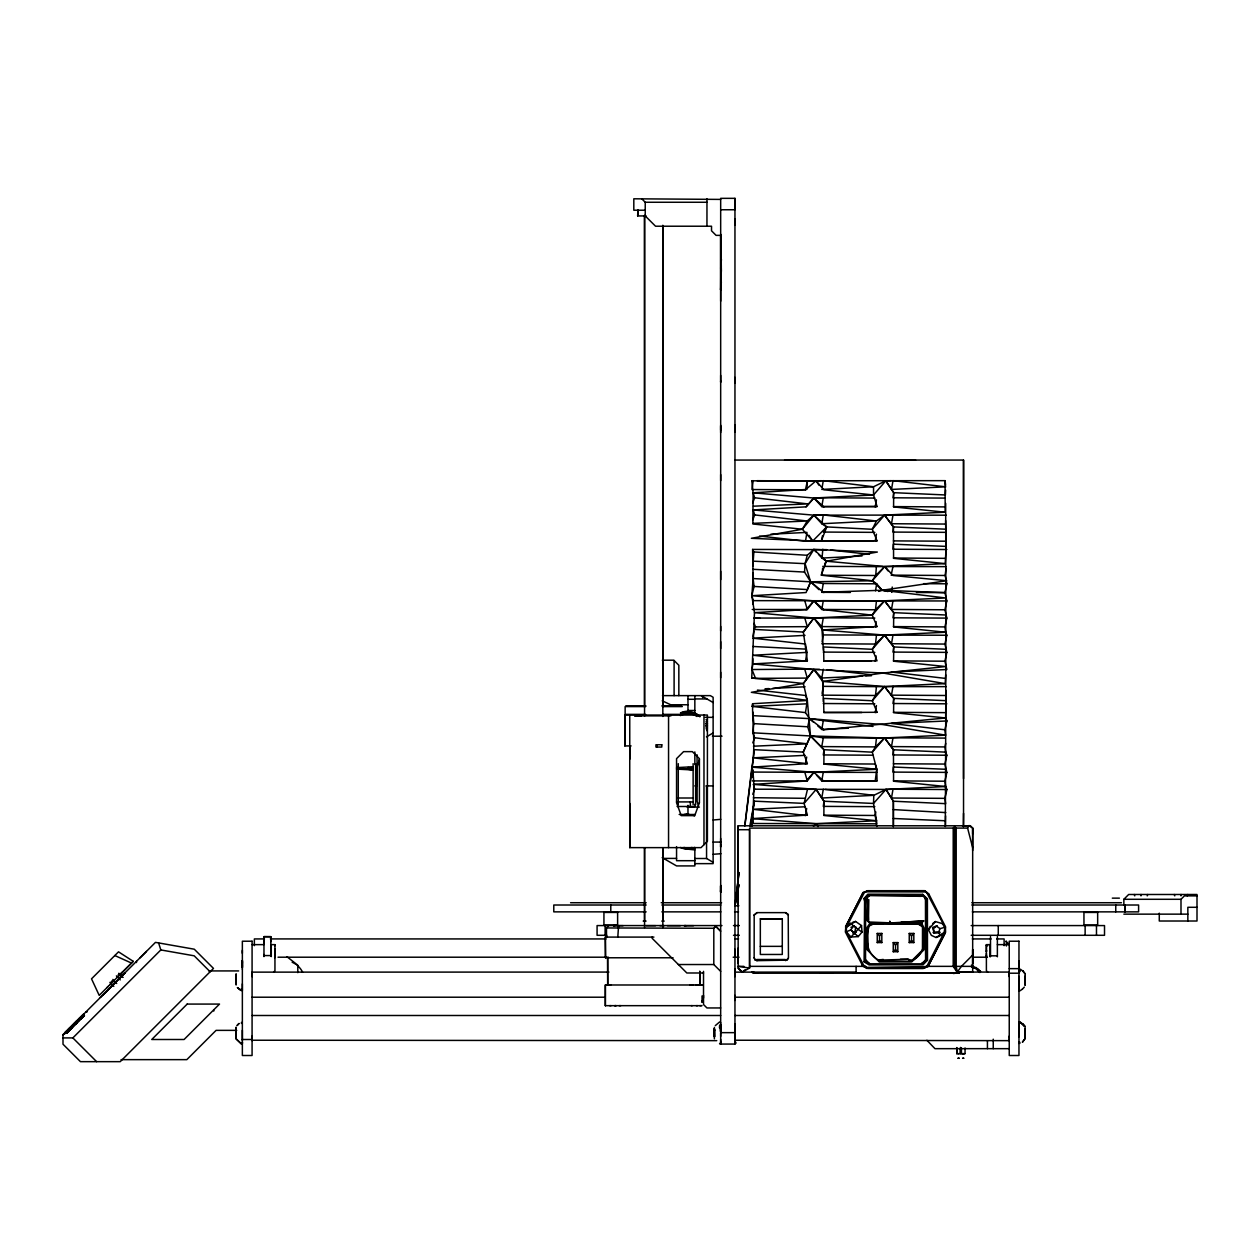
<?xml version="1.0" encoding="UTF-8"?>
<svg xmlns="http://www.w3.org/2000/svg" width="1260" height="1260" viewBox="0 0 1260 1260"><rect width="100%" height="100%" fill="white"/><g stroke="black" fill="none" stroke-linecap="round" stroke-linejoin="round"><path stroke-width="1.5" d="M236.077 1030.144L236.171 1036.87L236.108 1028.916L236.077 1038.839L240.928 1043.5L241.4 1042.681M241.448 1023.435L241.463 1022.38M242.361 990.565L242.361 983.903M242.361 966.546L242.361 967.491M242.361 966.215L242.361 960.545M242.361 953.363L242.361 952.119M242.361 951.757L242.361 950.245M242.361 1030.302L242.361 1040.492M242.361 962.435L242.361 960.671L242.361 967.601L242.361 964.845M241.258 1043.784L242.377 1042.933L241.258 1043.784L236.077 1038.839M242.361 990.029L242.361 989.887M263.97 956.151L263.97 954.497M263.97 943.409L263.97 939.456M270.821 956.261L270.821 936.716L263.97 936.637L263.97 939.913M270.821 940.244L270.821 939.22M270.821 939.109L270.821 936.637L263.97 936.653L263.97 939.236M274.932 945.74L274.948 944.638L271.136 944.638M605.351 984.989L605.351 1005.669L605.351 984.989L607.288 984.989M605.65 957.773L605.351 937.093L653.909 937.093M631.102 745.92L624.834 745.92L624.834 715.05L707.411 715.05L707.411 841.27L701.048 847.633L629.748 847.633L629.748 745.888M629.748 847.633L629.779 803.439M646.128 215.932L637.67 215.932L637.844 210.215M637.67 215.932L638.159 210.215M644.553 920.745L644.553 848.059L644.553 927.502M644.553 706.608L644.553 215.476L644.553 716.2M662.823 920.745L662.823 848.059L662.839 927.502M699.757 984.989L699.757 971.381L699.757 984.989L698.213 984.989M702.04 995.936L702.04 1002.346L702.025 1000.802M703.521 998.078L703.521 995.384M706.955 226.217L706.97 198.796M714.388 1030.144L714.373 1038.839M720.673 301.187L720.673 235.368M720.673 432.59L720.673 426.226M720.673 375.385L720.673 382.095L720.673 381.055M720.673 1042.162L720.673 1043.863L720.673 1042.209L720.673 1043.863L719.57 1043.784L720.673 1043.264M720.673 1041.689L720.673 1039.406M720.673 1036.381L720.673 1033.011M720.673 1022.884L720.673 1022.679M720.673 844.436L720.673 847.003L720.657 838.436M720.673 648.601L720.673 641.671M720.673 626.377L720.657 630.898M720.673 579.694L720.673 571.284M734.958 221.618L734.958 225.367L734.895 219.145L734.958 225.193L734.895 219.145L734.958 221.98M734.958 1034.933L734.958 1024.159L734.958 1044.067L720.673 1044.067L720.673 198.34L734.958 198.34L734.942 209.758L720.673 209.758M734.958 971.397L734.958 968.987M734.958 428.857L734.958 432.054L734.958 424.872M734.958 383.087L734.958 377.37M734.958 1043.469L734.958 1041.784M734.958 976.642L734.958 972.137L856.107 972.074L856.107 973.208L856.107 966.357M735.871 1043.359L735.871 1042.303M738.155 953.253L738.139 963.412L738.155 948.087M738.155 905.783L738.171 825.788L970.389 825.788L972.673 828.072L972.673 972.074L959.254 972.09M920.761 896.332L868.282 895.356L863.588 899.01L867.841 894.191L922.682 894.38L927.407 898.963L927.486 960.167L923.076 964.75L869.069 964.924L864.092 961.789L864.675 899.845L864.754 959.805L869.431 963.774L865.541 959.569L865.589 899.01L868.282 895.356L920.761 895.34L924.95 896.962L925.47 899.672L925.58 959.915L921.69 963.774M816.511 775.168L821.788 780.885L875.196 781.184L876.755 769.293L872.314 752.173L875.48 746.912L883.244 739.242M945.299 826.497C945.913 718.673 945.898 610.265 945.677 503.386M953.221 828.088L953.206 966.357L957.773 973.13L959.742 972.169L957.317 972.043L954.718 966.357L954.718 826.592L953.221 828.088L749.59 828.088L749.574 968.058L742.234 972.09L738.155 968.089L738.155 825.788M960.466 1048.257L960.466 1053.691L956.781 1053.691L956.781 1047.548M964.735 1053.691L961.348 1053.691L961.348 1047.784M972.673 847.697L967.601 828.088L968.924 825.615L972.673 828.072L972.673 850.547M986.391 957.868L986.391 953.363M1009.244 1038.445L1009.244 1036.067M960.262 972.074L1009.244 972.074L1009.244 976.642M1018.962 1036.822L1018.962 1021.97L1022.978 1024.018L1025.262 1026.884L1022.632 1023.844M1018.962 976.342L1018.962 990.754L1018.962 989.761M1018.962 973.303L1018.962 968.987L1018.962 969.917M1018.962 967.57L1018.962 963.144M1018.962 962.325L1018.962 961.144M1018.962 1041.784L1018.962 1043.469M1019.875 1043.359L1019.875 1042.303M1025.246 1035.594L1025.246 1032.176L1025.215 1035.641M236.093 977.272L236.093 980.689L236.108 974.106M236.14 1030.853L236.108 1028.916L236.14 1036.854M242.361 1042.792L242.377 1043.091M242.377 969.129L242.361 968.956M252.079 976.642L252.079 972.137L608.911 972.074M274.759 957.742L274.932 948.875M714.388 1030.333L714.467 1036.87L714.404 1028.916L714.467 1036.87M714.388 1029.798L714.388 1027.372M720.673 885.26L720.657 892.269L720.673 890.206M734.942 1026.601L734.958 1024.459L734.958 1030.869M734.958 460.058L963.538 460.058L963.538 778.649M1009.244 1039.642L1009.244 1040.65L734.958 1040.225M1025.246 982.375L1025.246 978.925M1025.246 1035.405L1025.246 1032.019M893.324 826.717L893.387 801.218L885.969 789.437L754.63 789.201L752.755 794.288M972.657 833.899L972.673 828.072M1025.231 983.808L1025.231 974.027L1022.994 971.129M1025.231 1036.838L1025.168 1028.884L1025.231 1036.838L1025.152 1028.884L1025.152 1034.869M721.334 281.941L720.673 289.768L721.003 235.888M1025.183 1034.885L1025.168 1028.884L1025.199 1030.916M716.751 1040.65L252.079 1040.225M252.079 1040.65L252.079 1036.067M819.536 669.312L813.881 669.454L803.36 683.487L751.747 678.006L754.472 612.659L751.842 595.712L753.102 578.545L752.614 549.423L826.733 549.644M754.63 789.201L753.417 784.366L816.149 789.422L823.977 801.234L823.867 815.488L876.566 820.717L876.755 823.819L753.322 823.505C752.125 805.045 755.953 785.941 751.921 767.135C755.921 746.156 752.204 724.957 752.614 703.726L807.329 700.481L810.511 735.966L803.25 752.078L807.376 763.654L753.039 757.843L805.061 755.354M885.701 516.537L893.45 526.916L893.576 558.337L945.189 563.63L946.213 546.399L945.583 520.506M885.701 739.399L893.45 749.779L893.576 781.216L945.709 786.524L946.937 789.532L944.858 798.352L945.661 803.659L893.387 801.218L885.969 789.437L873.81 795.328L821.788 798.021L816.149 789.422L804.116 803.392L754.441 801.171L749.842 825.899M986.58 955.3L986.391 955.71M720.877 235.163L720.925 266.002M734.958 1040.65L734.958 1036.067M821.788 489.431L873.542 486.754L885.78 480.832L893.702 492.676L893.576 506.914L945.189 512.206L945.079 480.659L751.81 480.816L753.118 492.802L752.85 523.971L802.352 529.247L812.731 541.012L877.054 540.823L872.298 529.294L876.425 521.01L884.536 515.104L945.189 512.206M236.14 983.792L236.108 975.854L236.108 985.036M945.677 674.824L945.189 683.644L883.071 673.045L813.881 669.454L803.36 683.487L807.329 700.481L805.471 712.609L809.487 718.625L807.739 726.784L810.511 735.966L824.024 749.716L823.867 764.064L876.755 769.293L877.054 780.838L875.196 781.184M963.396 826.812L963.538 813.361M885.701 602.264L893.75 612.659L893.576 626.913L945.661 632.252L946.843 635.245L944.906 644.065L946.843 652.381L944.906 661.201L946.843 669.533L891.245 672.021L944.906 678.352M812.794 602.312L807.314 609.525L754.472 612.659L813.865 618.03L822.607 629.969L884.536 635.103L893.75 646.947L893.576 661.201L945.693 666.54L883.071 673.045L822.67 681.44L813.881 669.454L752.929 663.926L752.85 658.712M823.3 669.233L821.788 678.022L822.67 681.44L884.536 686.542L893.75 698.386L893.576 712.64L945.693 717.964L946.937 720.956L944.858 729.776L945.536 735.163L884.536 737.966L823.3 737.809L810.511 735.966L752.834 732.8L753.842 723.634L752.787 711.947M868.817 899.656L868.486 920.666L867.337 898.191L867.226 920.619L869.998 923.186L901.294 923.611L901.892 922.178L921.343 923.186L923.69 920.95L889.781 923.013L889.781 921.123L889.702 922.824L870.928 924.352L868.234 926.746L867.652 929.329L868.25 950.056M1025.231 977.855L1025.168 981.839L1025.168 975.854M236.187 1030.869L236.155 1036.87L236.187 1030.885L236.171 1034.869M1025.183 982.627L1025.246 979.13M893.45 825.552L893.387 801.218M720.673 235.904L720.673 289.768L721.366 268.553M867.888 900.916L867.226 920.619L869.998 923.186L867.085 927.376L867.038 949.678L879.291 961.978L911.736 961.915L924.037 949.741L924.005 927.911L921.028 921.989L909.547 922.1M720.673 289.768L721.334 270.333M945.63 490.077L945.378 494.959L893.702 492.676L886.741 482.265M823.394 650.38L821.788 626.598L823.3 617.794L874.834 618.077M823.394 701.804L822.67 681.44L823.3 686.369L822.087 693.409M819 589.68L810.621 581.805L804.541 572.072L805.061 563.661L807.25 555.282L813.85 549.455L877.354 552.053L826.434 561.22L824.607 563.803M945.472 826.182L945.583 815.866M752.881 566.039L753.858 551.959L752.614 549.423M719.46 1027.829L719.633 1025.199M822.638 568.15L822.087 575.253L875.716 575.489L883.481 567.819M883.103 566.559L876.393 566.638L875.716 575.489L872.282 580.75L810.621 581.805L753.102 578.545L752.834 573.001M720.673 268.349L721.413 259.324M744.912 825.788L754.394 749.7L803.25 752.078L810.511 735.966L884.536 737.966L893.45 749.779L893.009 754.945L946.843 755.244L944.906 764.064L946.843 772.396L944.906 781.216L945.709 786.524L885.969 789.437L873.511 803.455L823.977 801.234L821.788 798.021L823.3 789.232M752.755 520.018L754.63 514.915L753.197 509.938L813.881 515.167L884.536 515.104L893.45 526.916L893.009 532.082L946.228 532.35M754.189 915.028L754.157 957.742L754.976 959.805L757.055 960.656L787.216 960.151L788.461 957.742L788.209 914.335L785.563 912.634L757.055 912.634L754.189 915.028L757.055 912.634M822.843 549.218L822.024 558.085L826.434 561.22L884.772 566.543L946.228 566.638M891.733 592.373L892.237 587.05M822.087 641.97L823.3 634.945L884.536 635.103L945.661 632.252L944.906 626.913L946.843 618.109L944.906 609.777L946.843 600.957L876.456 600.926L875.48 609.761L872.251 615.148L877.054 626.535L875.196 626.897L876.125 621.605M876.456 635.213L875.48 644.049L872.314 649.309L877.054 660.823L823.867 661.201L823.583 646.963L872.314 649.309L884.536 635.103L946.843 635.245M946.228 686.637L876.456 686.637L875.48 695.488L872.314 700.749L877.054 712.262L875.196 712.609L876.44 705.568M876.456 738.077L875.48 746.912L821.788 746.597L823.3 737.809M752.897 604.17L753.322 600.642L751.842 595.712L754.063 586.451L753.102 578.545M752.677 777.373L753.322 772.065L751.921 767.135L807.376 763.654M946.843 600.957L944.906 592.625L946.843 583.805L945.158 575.473L946.008 568.402M817.693 725.839L821.788 729.445L823.867 729.776L945.693 717.964C945.677 708.608 946.449 699.568 945.803 690.181M739.037 884.945L734.958 905.783L739.022 872.581L734.958 905.783L738.864 905.783M744.755 825.725L751.921 767.135L813.865 772.317L876.755 772.38M823.977 801.234L823.3 806.384L874.834 806.668M893.702 492.676L893.009 497.794L944.921 498.094M750.551 826.214L754.441 801.171M810.511 735.966L824.024 749.716L823.3 754.945L872.928 755.212M753.322 600.642L884.536 600.815L893.75 612.659L893.009 617.794L946.843 618.109M821.788 643.734L875.48 644.049L884.536 635.103L893.75 646.947L893.009 652.082L946.843 652.381M821.788 695.158L875.48 695.488L884.536 686.542L893.75 698.386L893.009 703.521L946.843 703.82M986.564 950.544L986.391 951.741L986.391 944.638L990.203 944.638M805.471 712.609L752.157 706.387L752.614 703.726M916.429 592.499L944.906 592.625L882.22 590.263L821.788 592.31L823.284 583.506L876.692 583.805L881.118 588.971M875.495 590.846L876.692 583.805L872.282 580.75L821.095 575.174L826.434 561.22L813.85 549.455L805.061 563.661L810.621 581.805L823.867 592.625M822.087 487.683L823.284 480.659L873.542 486.754L873.542 494.975L877.054 506.536L821.788 506.583L813.865 498.031L753.118 492.802L754.63 497.763L752.755 502.866M751.968 669.517L804.731 669.17L807.298 678.085L755.527 678.352L751.968 669.517L752.929 663.926L807.376 660.823L803.36 632.048L813.865 618.03L872.251 615.148L884.536 600.815L945.63 597.98L882.22 590.263L878.708 591.428M759.559 536.035L805.471 541.186L806.983 532.397L770.899 534.208M874.834 498.078L823.3 497.794L821.788 506.583L877.054 506.536M815.204 516.6L821.788 523.735L876.425 521.01L823.3 514.946L821.788 523.735L826.717 526.916L872.298 529.294L884.536 515.104L946.228 515.198M806.983 652.397L752.803 655.231L805.471 661.185L806.983 652.397L805.471 644.033L752.661 638.143L805.045 635.355M876.456 600.926L823.3 600.658L821.788 609.446L872.251 615.148M805.471 764.048L806.683 757.008M805.061 806.778L753.008 809.267L805.471 815.472L806.683 808.447M873.038 726.437L823.3 720.657L821.788 729.445L848.374 728.201M823.3 772.096L821.788 780.885L877.054 780.838M893.009 514.946L891.497 523.735L945.158 524.05M893.009 600.658L891.497 609.446L944.906 609.777M893.009 634.945L891.497 643.734L944.906 644.065M893.009 686.369L891.497 695.158L945.158 695.488M944.921 738.092L893.009 737.809L891.497 746.597L944.906 746.928L945.677 743.4M946.937 789.532L893.009 789.232L891.497 798.021L944.858 798.352M855.792 926.793L854.611 933.628L850.594 929.486M875.196 506.882L876.44 499.842M876.44 534.13L875.196 541.17L877.054 540.823M875.196 661.185L876.125 655.893M876.803 826.481L875.196 815.472L875.826 811.944M752.976 636.394L753.937 631.15M734.958 905.783L738.848 884.867M862.706 893.088L867.62 890.694L924.446 890.694L928.825 894.001L945.614 926.998L945.189 932.983L928.006 966.546L866.329 967.381L863.588 965.144L846.216 931.739L846.531 927.029L864.706 891.812L926.368 891.938L945.047 927.265L944.039 932.683L926.415 967.176L923.013 968.373L868.187 968.341L862.942 966.31L845.365 931.959L845.901 926.068L863.084 892.537L868.187 890.773L924.84 890.71L928.903 894.332M751.81 480.816L753.181 480.674L751.984 489.557L805.455 489.778L807.376 480.974L821.473 480.706M822.544 535.579L821.394 540.855L805.471 541.186M891.497 573.379L893.025 566.338M807.439 789.548L804.116 803.392L807.376 815.078L805.471 815.472M82.199 1016.883L74.545 1023.341L69.395 1030.333L68.308 1029.514L77.506 1021.797L65.725 1032.617L67.048 1032.507L65.725 1032.617L76.907 1020.931L77.868 1021.907L77.081 1020.758L63 1034.854L63 1044.209L80.451 1061.66L120.22 1061.66L213.475 968.404L194.276 949.205L155.468 942.37L63 1034.854L76.561 1023.104L83.412 1014.41L83.695 1016.017M788.413 958.246L785.563 960.656M699.41 759.26L697.126 767.104L697.126 801.313L698.371 805.644M618.566 925.675L617.809 937.093M958.954 973.208L853.367 973.208L958.954 973.208C963.443 969.806 943.819 975.886 959.632 972.295L958.954 973.208L753.244 973.208L751.795 972.169L757.764 973.208L751.795 972.169L753.244 972.074M82.656 1016.82L69.41 1028.412L66.89 1032.822L65.378 1032.46L76.844 1022.726L76.907 1020.931L72.166 1026.979M752.755 742.88L754.63 737.777L752.834 732.8M930.321 926.305L928.415 929.691L931.376 935.377L936.022 937.503L944.039 932.683L940.621 935.755L938.48 932.542L940.023 928.651L945.047 927.265L945.598 932.195L928.006 966.546M1147.23 895.86L1147.781 894.49M1187.235 895.86L1187.786 894.49M823.284 583.506L810.621 581.805L807.471 589.585L754.063 586.451M69.395 1030.333L68.308 1029.514M810.621 581.805L806.069 592.547L751.842 595.712L813.881 600.878L823.3 600.658M73.206 1024.616L83.365 1014.473L84.388 1015.292L80.341 1019.356M68.828 1030.759L70.576 1027.262L71.71 1028.081L84.341 1015.434L80.813 1017.025L65.725 1032.617L76.151 1023.089M845.476 927.045L863.084 892.537M754.11 623.385L755.527 626.913L754.252 629.417L803.36 632.048L813.865 618.03L823.3 617.794M864.344 900.648L866.565 896.49L870.298 895.356L920.65 895.293L924.651 896.522L927.407 898.963M1019.954 1023.089L1020.411 1022.254L1025.246 1026.853L1020.395 1022.269M753.197 509.938L806.069 506.835L813.865 498.031L873.542 494.975L885.78 480.832L891.198 480.706M66.89 1032.901L69.332 1028.727L83.365 1014.473L83.664 1015.859L80.041 1017.812L73.001 1024.963L76.388 1023.293L75.49 1022.6L84.341 1015.434L81.742 1018.033L80.782 1017.056L83.365 1014.473L78.214 1020.553M802.352 529.247L813.881 515.167L826.717 526.916L812.731 541.012L751.354 538.288L802.352 529.247L807.188 521.01L813.881 515.167L823.3 514.946M70.528 1028.302L74.545 1023.341M66.134 1033.058L68.638 1029.199L69.095 1030.649L66.134 1033.058L65.583 1032.255L83.365 1014.473L69.316 1028.459L71.332 1028.428M70.985 1028.113L78.293 1019.639L78.971 1020.679M850.815 929.99L853.508 926.037L850.658 923.076L846.531 927.029L855.556 921.438L861.525 925.58L861.997 932.101L858.233 936.605L850.988 937.031L846.216 931.739L850.815 929.99L858.233 936.605M72.97 1025.861L75.017 1022.868L78.655 1020.553M864.738 900.27L868.959 896.065M972.673 972.074L957.317 972.043L961.411 966.357L972.673 955.08M75.505 1023.829L79.695 1018.001L81.065 1018.584L79.695 1018.001M823.693 763.749L875.196 764.033L876.755 769.293L813.865 772.317L807.314 780.948L753.417 784.366M77.002 1021.954L80.813 1017.025M69.268 1029.562L72.671 1025.183L84.388 1015.292L79.38 1020.364M71.048 1028.727L69.332 1028.727L65.378 1032.46L69.694 1028.144L66.559 1033.216L65.347 1032.428L71.804 1027.341M928.415 929.691L935.361 921.548L942.102 923.533L945.047 927.265M806.069 506.835L813.865 498.031L823.3 497.794M806.069 609.683L813.881 600.878L823.867 609.777M806.069 781.121L813.865 772.317L823.867 781.216M69.694 1028.144L70.654 1029.121L65.378 1032.46L76.844 1022.726L77.081 1020.758L63 1034.854L76.907 1020.931L77.443 1021.907L76.671 1021.608M73.096 1026.175L66.559 1033.216L65.347 1032.428L83.365 1014.473M877.244 942.59L879.527 940.433L879.527 935.897L881.811 933.439L877.244 933.439L877.244 942.59L881.811 942.59L881.811 933.439M897.813 951.725L895.529 949.583L895.529 945.047L897.813 942.59L893.245 942.59L893.245 951.725L897.813 951.725L897.813 942.59M909.247 942.59L911.531 940.433L911.531 935.897L913.815 933.439L909.247 933.439L909.247 942.59L913.815 942.59L913.815 933.439M76.561 1023.089L66.071 1032.491L67.001 1032.476L65.347 1032.428L78.293 1019.639M83.412 1014.41L84.168 1015.607M715.302 1025.624L719.617 1021.954M1022.364 989.194L1024.333 987.084M68.45 1031.341L67.835 1030.129L77.112 1021.183L66.559 1033.216L69.3 1030.459L63 1034.854L66.071 1032.68M76.388 1023.293L75.663 1024.049L75.49 1022.6M102.737 995.101L105.273 992.549L100.343 997.495M121.417 976.437L124.992 972.846L104.958 993.163L111.006 986.911M608.659 925.675L606.375 927.958L606.375 937.093L606.375 927.958L713.806 928.274L715.774 926.32M133.245 961.348L99.209 995.4L91.523 978.831L118.519 951.836L133.245 961.348L120.33 974.279M114.833 955.537L131.528 963.081M118.944 974.059L120.976 973.618M106.785 987.824L108.171 986.438M109.84 984.769L113.479 981.131M117.841 976.768L122.566 972.027M65.725 1032.617L77.553 1020.789M69.284 1030.491L66.559 1033.216L71.82 1027.924L69.095 1030.649M80.435 1019.34L84.341 1015.434M63 1037.909L72.859 1037.909L160.823 949.93L194.197 955.82L210.136 971.759M273.641 972.074L274.948 970.767L274.948 944.638M900.364 959.269L908.098 959.269L910.303 961.096L912.067 960.435L922.478 950.024L922.509 927.171L920.131 924.635L917.359 924.068L873.274 924.053L869.211 925.942C865.053 939.062 866.045 955.3 880.819 961.112L910.586 961.317C926.116 955.08 926.73 936.558 921.343 923.186M1123.857 905.011L1123.857 899.293L1128.661 894.49L1197 894.49L1197 921.013L1159.279 921.013L1159.279 913.169M1123.857 899.293L1180.998 899.293L1184.416 895.876L1197 895.876M139.939 957.899L146.412 951.473M884.536 600.815L875.48 609.761L821.788 609.446L815.204 602.296M111.274 981.713L112.203 980.8M850.988 937.031L861.525 925.58M71.82 1027.656L66.26 1033.09L65.583 1032.255L75.584 1023.246M893.245 951.725L895.529 949.583M813.472 826.198L816.149 823.693L876.566 820.717L873.511 803.455L873.81 795.328L825.237 789.469M873.542 494.975L823.867 489.778L816.023 480.832L805.455 489.778M74.434 1024.427L65.583 1032.255L73.001 1025.782M880.819 961.112L882.961 959.269M927.486 960.167L920.808 963.821L870.235 963.79L864.092 961.789L865.872 962.042L864.706 958.104M866.077 973.208L853.414 973.051M745.18 969.79L742.234 972.09L738.155 968.089M70.213 1028.806L65.394 1032.476L69.41 1028.412L70.922 1028.853M932.636 923.596L935.361 921.548M1020.017 990.785L1022.364 989.163M706.435 736.848L713.128 732.973M928.352 966.026L923.438 968.42L866.628 968.404L862.218 965.066M850.972 927.344L854.375 925.832M937.188 925.628L932.652 927.47L934.006 932.794L939.787 931.943M936.022 937.503L939.094 936.337M852.295 922.525L855.556 921.438M865.872 962.042L864.754 959.805L865.541 959.569M852.894 933.203L856.17 932.227M881.559 959.569L878.756 960.151L908.098 959.269L912.067 960.435M805.471 661.185L807.376 660.823M693.126 766.726L676.557 767.623M803.36 683.487L751.338 692.323L807.329 700.481L805.471 695.473L757.465 690.086M882.22 590.263L946.78 580.734L893.009 575.489L884.772 566.543L872.282 580.75L882.22 590.263L887.938 591.523M713.128 820.008L720.751 819.331M713.128 854.28L720.925 853.729M877.054 626.535L822.607 629.969L823.3 634.945M752.22 826.276L752.047 818.622L807.376 815.078M753.118 492.802L806.778 489.447L807.376 480.974L757.039 480.69M909.153 921.769L923.69 920.95L921.028 921.989L902.396 922.54L902.396 923.879L917.91 923.832L922.824 926.698M862.013 555.975L822.024 558.085L818.528 554.384M765.056 688.779L768.868 688.59M772.679 688.401L805.077 686.779M945.189 563.63L884.772 566.543L887.938 570.843M945.189 683.644L884.536 686.542L872.314 700.749L823.583 698.402L823.867 712.64L877.054 712.262M861.95 676.148L821.788 678.022L813.881 669.454L804.731 669.17M865.778 675.974L871.51 675.707M752.157 706.387L806.983 703.82M925.58 959.915L924.824 962.341L926.305 958.261L926.368 900.648L922.682 894.38M946.937 720.956L891.214 723.445L944.858 729.776M753.433 523.341L807.188 521.01L754.63 514.915M753.433 746.203L807.376 743.841L754.63 737.777M753.448 506.189L807.739 503.905L754.63 497.763M885.969 789.437L893.009 789.232M962.923 1058.258L963.79 1058.258M893.009 737.809L884.536 737.966L872.314 752.173L824.024 749.716M962.672 1053.691L965.05 1053.691L965.05 1047.974M915.595 460.073L784.57 460.199M759.796 618.03L753.921 618.062L813.865 618.03L821.788 626.598L873.29 626.881M755.527 626.913L807.298 626.661L804.731 617.746M616.156 1005.669L614.833 1005.669L615.825 1005.669M958.041 1053.691L958.797 1053.691M959.222 1058.258L957.994 1058.258M702.04 1005.669L605.493 1005.669M613.588 925.675L614.801 925.675M685.913 925.675L684.353 925.675L693.535 925.675M607.777 984.989L607.635 957.773L608.596 957.773M609.053 984.989L610.785 984.989M691.22 1005.669L692.26 1005.669M959.081 1058.258L958.167 1058.258M641.765 198.796L645.23 202.261L706.955 202.261M645.23 210.215L633.812 210.215L633.812 198.796L720.673 199.411M720.673 235.368L716.09 235.368L711.522 230.785L711.522 226.217L655.531 226.217L645.23 215.932L645.23 202.261M662.335 660.193L673.785 660.193L678.841 665.264L678.841 695.63M662.492 695.63L710.309 695.63L713.128 697.252L713.128 863.635L694.843 863.635M694.843 698.938L706.907 698.938M687.976 699.284L694.843 699.284M687.976 704.765L670.698 704.765L662.24 700.828M625.826 705.915L645.955 705.915M661.846 705.915L681.581 705.915M645.592 706.592L625.133 706.592L625.133 714.373L645.592 714.373M682.259 706.592L662.839 706.592L662.823 225.288L662.839 716.467M687.976 710.482L694.843 710.482M662.839 714.373L682.259 714.373M636.457 715.869L670.934 715.869M634.646 716.2L641.261 716.2M705.348 717.349L713.128 717.349M706.041 719.633L707.411 719.633M706.041 721.381L707.411 721.381M706.041 723.492L707.411 723.492M706.041 723.728L707.411 723.728M706.041 725.02L707.411 725.02M706.041 725.839L707.411 725.839M706.041 726.012L707.411 726.012M706.041 727.24L707.411 727.24M706.041 728.768L707.411 728.768M712.404 736.202L722.027 736.202M676.557 768.521L693.095 769.104M753.322 772.065L813.865 772.317M694.843 785.909L697.048 785.909L697.048 754.756M705.978 785.909L713.128 785.909M678.274 798.005L693.126 798.005M676.557 801.911L693.331 801.911M677.092 806.494L694.843 806.494L694.843 804.242M687.078 807.061L699.41 807.061M679.172 814.495L694.843 814.495M962.482 825.788L966.389 825.788M954.718 826.592L956.198 828.088L967.601 828.088M738.155 829.71L749.59 829.71L749.574 968.058L738.155 966.357L743.872 966.357M713.128 842.074L720.751 842.074M694.843 849.917L687.976 849.177A17.546 17.546 0 0 1 680.447 847.476M663.548 858.406L676.557 858.406M694.843 858.501L706.561 858.501L713.128 862.297M694.843 860.69L676.557 860.69L676.557 846.61M1112.312 898.144L1119.4 898.144M570.575 902.727L646.175 902.727M661.232 902.727L721.602 902.727M971.838 902.727L1121.463 902.727M646.175 905.011L553.786 905.011L553.786 911.862L646.159 911.862M661.862 905.011L720.83 905.011M971.838 905.011L1138.599 905.011L1138.599 911.862L972.326 911.862M1197 907.294L1187.849 907.294L1187.849 921.013M661.878 911.862L720.846 911.862M734.58 911.862L738.533 911.862M1123.857 914.146L1187.849 914.146M760.331 918.823L782.287 918.871L782.287 954.466L760.331 954.466L760.331 918.823L782.287 918.871M643.198 921.091L646.081 921.091M661.799 921.091L664.193 921.091M721.964 925.58L597.082 925.58L597.082 935.298L606.832 935.298M733.493 925.58L739.352 925.58M971.192 925.58L1104.516 925.58L1104.516 935.298L971.192 935.298M613.525 925.675L623.101 925.675M646.128 925.675L655.562 925.675M659.894 925.675L664.115 925.675M667.327 925.675L680.321 925.675M733.493 935.298L739.352 935.298M264.458 938.92L254.362 938.936L254.362 945.661M270.333 938.92L606.044 938.936M734.674 938.936L738.612 938.936M972.311 938.936L991.132 938.936M996.692 938.936L1004.11 938.936L1004.11 945.661M252.079 944.638L263.97 944.638M997.369 944.638L1009.244 944.638L1005.827 941.236M760.331 946.355L782.287 946.355M263.97 955.568L271.278 955.568M990.045 955.82L997.369 955.82M278.019 957.206L608.423 957.206M733.163 957.206L739.022 957.206M972.61 957.206L987.431 957.206M605.981 957.773L673.076 957.773M756.662 959.506L785.248 959.506M678.384 964.53L713.806 964.53L720.673 971.381M749.59 966.357L865.809 966.357M926.021 966.357L972.673 966.357M1009.244 968.641L1018.962 968.641M208.892 970.925L238.644 970.925M703.521 972.988L686.842 972.988L652.097 938.243L652.097 937.093M1009.244 973.208L1018.962 973.208M698.276 984.989L605.666 984.989M689.85 984.989L693.079 984.989M695.426 984.989L700.67 984.989M252.079 997.211L604.989 997.211M734.958 997.211L1009.244 997.211M699.82 1005.669L701.253 1005.669M720.673 1007.953L706.955 1007.953L703.521 1004.535L703.521 971.381M85.995 1011.843L87.192 1011.843M252.079 1015.497L720.673 1015.497M734.958 1015.497L1009.244 1015.497M236.738 1030.365L216.074 1030.365L186.827 1059.644L121.054 1059.644M720.673 1032.649L734.958 1032.649M242.361 1039.5L252.079 1039.5M1009.244 1048.667L934.967 1048.667L926.919 1040.287M962.561 1053.691L963.27 1053.691M752.251 609.478L807.314 609.525L804.731 600.595M752.251 780.916L807.314 780.948L804.731 772.034M684.511 925.675L685.582 925.675M700.15 984.989L702.04 984.989L701.159 984.989M609.698 1005.669L611.068 1005.669M619.148 1005.669L620.755 1005.669M696.323 1005.669L697.63 1005.669M963.585 1058.258L962.577 1058.258M822.764 566.37L876.393 566.638M823.3 652.082L874.834 652.365M823.3 686.369L876.456 686.637M823.3 703.521L874.834 703.804M820.276 973.208L833.002 973.208M893.419 506.599L944.906 506.914M874.834 532.366L823.316 532.051L826.717 526.916L821.394 540.855L873.274 541.17M893.419 540.886L945.158 541.202M946.843 549.533L893.009 549.218L893.324 544.178L946.213 546.399M893.419 558.023L944.906 558.337M891.103 575.143L945.158 575.473M923.58 583.679L946.843 583.805M821.788 592.31L850.406 592.468M893.419 626.598L944.906 626.913M893.419 660.886L944.906 661.201M823.693 660.886L871.385 661.153M893.419 712.325L944.906 712.64M823.693 712.325L861.84 712.53M893.419 763.749L944.906 764.064M946.843 772.396L893.009 772.096L893.324 767.025L945.677 769.293M893.419 780.885L944.906 781.216M823.693 815.173L875.196 815.472M607.367 937.109L605.351 937.093L605.351 957.773M753.417 797.706L805.329 798.32M960.356 1053.691L960.466 1047.438M940.007 932.652L933.077 932.526L934.006 932.794M938.48 932.542L934.353 932.384L933.408 928.636L936.511 926.147L940.023 928.651M869.069 922.005L889.702 922.824M893.45 526.916L946.024 529.216M893.75 698.386L946.292 700.67M902.396 923.879L901.262 922.1L901.294 923.611L891.639 922.95M893.75 612.659L945.646 614.99M893.75 646.947L945.646 649.278M893.45 749.779L945.693 752.141L946.843 755.244M893.324 818.48L945.283 820.764M753.228 561.173L805.061 563.661M752.866 646.474L805.707 649.12M752.645 569.284L804.541 572.072M753.197 715.664L809.487 718.625L882.661 724.531L945.536 735.163M893.183 809.581L945.788 812.59M753.842 723.634L807.739 726.784M753.858 551.959L807.25 555.282M752.047 818.622L816.149 823.693L818.354 826.245M757.055 960.656L755.024 959.836L754.157 957.742M751.747 678.006L755.527 678.352M830.608 550.069L869.479 554.305M687.881 767.545L693.095 768.127M968.924 825.615L970.389 825.788M827.158 669.674L871.479 674.777M118.062 974.925L119.511 975.082M785.563 912.634L788.413 915.028M813.582 722.232L809.487 718.625L823.3 720.657M971.586 967.176L975.082 967.885L979.855 972.515M986.391 945.536L987.651 945.803M972.673 967.365L976.059 968.467M878.913 960.734L880.488 961.317M971.46 964.987L980.595 971.428L975.854 967.381M701.159 695.63L713.128 702.529M662.209 857.635L676.557 865.919L694.843 865.919L694.843 847.508M75.017 1022.868L76.198 1023.624M853.508 926.037L861.997 932.101M72.182 1025.719L73.3 1026.459M1023.419 971.554L1020.395 969.208L1020.049 971.617M809.487 718.625L823.867 729.776M287.044 956.797L297.801 965.192L297.801 972.657M237.4 987.588L239.951 989.809M813.865 498.031L823.867 506.914M911.531 940.433L913.815 942.59M879.527 940.433L881.811 942.59M986.391 957.474L986.391 956.482M118.755 973.508L122.74 977.429M864.754 959.805L868.423 963.443M987.698 972.074L986.391 970.767L986.391 944.638M715.129 925.675L720.673 931.219L715.144 925.675M72.859 1037.909L96.626 1061.66M118.928 973.334L122.85 977.319M109.903 982.375L113.809 986.359M237.526 987.651L241.353 990.644L241.195 988.974M116.393 975.87L120.267 979.902M112.849 979.414L116.707 983.477M813.85 549.455L816.181 551.927M909.247 933.439L911.531 935.897M893.245 942.59L895.529 945.047M877.244 933.439L879.527 935.897M1022.852 970.972L1025.246 973.885M83.286 1014.631L84.105 1015.686M816.023 480.832L818.906 485.131M808.904 535.264L811.771 539.579M816.149 823.693L818.024 826.56M977.744 969.019L979.587 972.247M274.759 957.506L274.932 956.324M1174.21 894.49L1174.761 895.86M1134.22 894.49L1134.756 895.86M158.618 942.921L160.823 949.93M957.317 972.043L956.198 966.357L956.198 828.088M944.906 746.928L945.693 752.141M945.079 480.659L945.614 485.289M78.829 1019.025L78.939 1020.852M720.877 234.423L721.303 267.703M1018.962 960.86L1018.962 963.821M956.781 1047.879L956.781 1053.691M734.958 952.733L734.958 956.907M720.673 474.595L720.673 480.627M720.673 425.203L720.673 429.991M720.673 672.241L720.673 677.801M629.748 715.05L629.779 759.245M607.635 957.773L607.635 984.989M270.821 940.039L270.821 941.74M263.97 940.338L263.97 941.866M242.361 962.262L242.361 964.357M242.361 1042.162L242.361 1043.768M1180.998 894.49L1180.998 895.86M1180.998 899.293L1180.998 914.146M1140.993 894.49L1140.993 895.86M1125.054 905.011L1125.054 911.862M1124.77 905.011L1124.77 911.862M1115.761 905.011L1115.761 911.862M1096.483 925.58L1096.483 935.298M1085.128 925.58L1085.128 935.298M1018.962 964.656L1018.962 966.341M1006.394 941.22L1006.394 946.008M998.267 925.58L998.267 935.298M997.369 936.637L997.369 956.797M993.242 1039.185L993.242 1048.667M990.502 936.637L990.502 956.545M990.045 944.638L990.045 956.797M987.431 1041.075L987.431 1048.667M963.538 460.058L963.538 825.284M961.348 1047.974L961.348 1053.691M734.958 198.34L734.958 1044.067M734.958 995.369L734.958 1000.456M713.806 928.274L713.806 964.53M706.561 785.909L706.561 858.501M703.978 715.05L703.978 844.704M702.608 696.559L702.608 697.52M695.646 763.654L695.646 804.746M694.843 695.63L694.843 713.176A17.372 17.372 0 0 1 699.599 716.625M694.843 751.921L694.843 764.489M693.126 763.654L693.126 804.746M690.338 801.911L690.338 806.494M687.976 695.63L687.976 711.223A17.546 17.546 0 0 0 680.447 712.924M687.976 805.345L687.976 814.086A19.814 18.632 90 0 0 684.259 814.495M678.274 763.654L678.274 804.746M674.1 660.524L674.1 695.63M668.556 715.05L668.556 847.633M656.964 744.77L656.964 747.054M635.969 715.05L635.969 716.2M624.834 716.058L624.834 745.92M610.785 905.011L610.785 911.862M605.115 925.58L605.115 935.298M271.278 944.638L271.278 956.592M263.97 941.74L263.97 956.592M213.791 1009.78L213.791 1011.04M136.489 961.348L136.489 962.545M686.731 814.133A18.081 17.797 90 0 1 687.976 814.086M706.23 722.783A38.241 27.027 0.1 0 1 707.065 730.832M694.543 847.476A17.136 17.136 0 0 1 682.999 848.043M687.976 814.495A17.136 17.136 0 0 1 689.661 814.574M692.953 815.22A17.136 17.136 0 0 1 694.543 815.787M692.071 847.46A16.349 16.349 0 0 1 683.881 847.46M680.778 714.105A16.349 16.349 0 0 1 697.993 715.853M681.424 712.94A17.136 17.136 0 0 1 700.103 716.656M680.384 715.601A15.199 15.199 0 0 1 696.922 716.467M292.162 962.278A20.57 20.57 0 0 1 295.423 964.026M296.903 965.113A20.57 20.57 0 0 1 302.62 972.263M720.673 886.079L720.673 891.859L720.673 886.079M734.958 949.442L734.958 955.348L734.958 949.442M972.673 949.583L972.673 963.837L972.673 949.583M236.093 1030.349L236.093 1033.751L236.093 1030.333M720.673 1024.222L720.641 1030.585L720.673 1024.222M1025.246 1035.94L1025.231 1038.382L1022.38 1042.256L1025.262 1038.319L1025.246 1035.94M1025.246 982.91L1025.231 985.351L1025.246 982.91M236.093 974.311L236.093 976.736L236.093 974.311M236.093 1027.372L236.093 1029.798L236.093 1027.372M72.671 1025.183L72.655 1027.136L71.41 1026.79L72.671 1025.183L73.615 1026.16L72.655 1025.183M720.673 1025.388L720.594 1031.751L720.673 1025.388M236.171 977.807L236.187 983.808L236.124 975.823L236.171 977.807M892.994 480.659L891.513 489.431L945.788 486.833L892.994 480.659M699.41 802.793L694.733 815.63L681.235 815.63L676.557 802.793L676.557 758.646L683.566 751.637L692.386 751.637L699.41 758.646L699.41 802.793M238.959 1023.498L236.99 1025.624L238.959 1023.545M187.189 1004.078L151.751 1039.5L184.086 1039.5L219.508 1004.078L187.189 1004.078M661.784 744.77L655.924 744.77L655.924 747.054L661.784 747.054L661.784 744.77M687.834 769.104L676.557 769.104L693.095 769.986L687.881 769.23M617.62 912.429L603.934 912.429L603.934 925.013L617.62 925.013L617.62 912.429M1097.665 912.429L1083.947 912.429L1083.962 925.013L1097.665 925.013L1097.665 912.429M252.079 941.22L242.361 941.22L242.361 1055.502L252.079 1055.502L252.079 941.22M1018.962 941.22L1009.244 941.22L1009.244 1055.502L1018.962 1055.502L1018.962 941.22M714.452 1030.853L714.388 1028.9L714.452 1030.853"/></g></svg>
